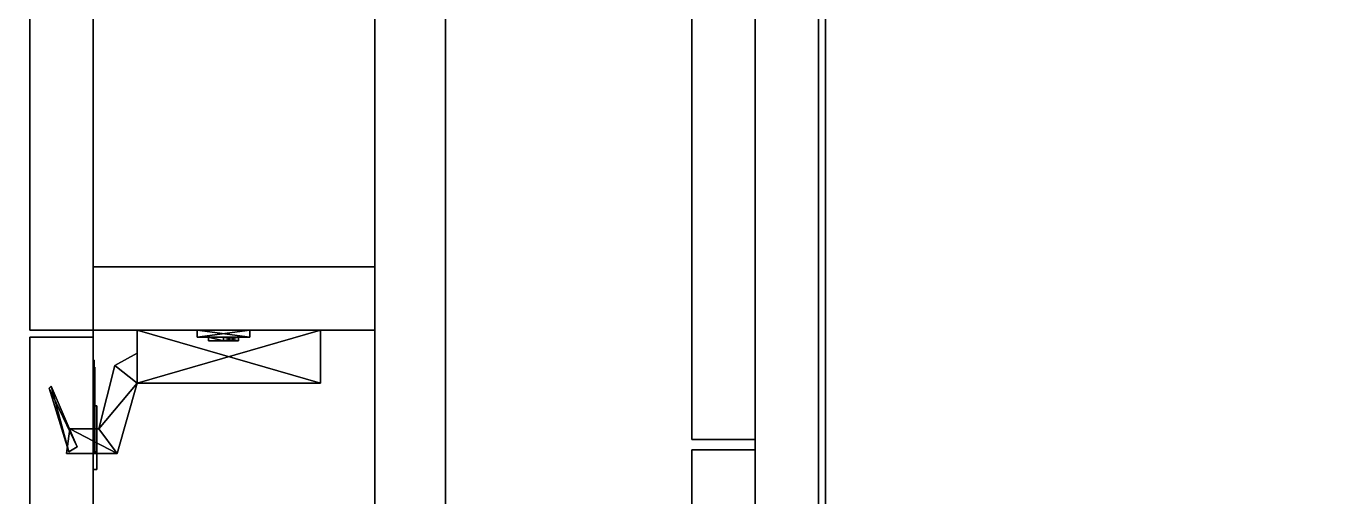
# Model space of a CAD drawing. Extents: x 0 to 4068, y -150 to 4325.
# Drawn here: x 1596 to 1969.8, y 3407.7 to 3541.3 of the extents above; entities that cross this region are included whole.
import ezdxf

# ---------------------------------------------------------------- set-up
doc = ezdxf.new("R2010")
doc.units = 0
for name, color, linetype in [('LAYER0', 7, 'CONTINUOUS'), ('LAYER630', 7, 'CONTINUOUS'), ('LAYER631', 253, 'CONTINUOUS'), ('LAYER643', 7, 'CONTINUOUS'), ('LAYER645', 7, 'CONTINUOUS'), ('LAYER646', 28, 'CONTINUOUS'), ('LAYER647', 253, 'CONTINUOUS'), ('LAYER648', 28, 'CONTINUOUS'), ('LAYER649', 253, 'CONTINUOUS'), ('LAYER650', 253, 'CONTINUOUS'), ('LAYER651', 7, 'CONTINUOUS'), ('LAYER710', 7, 'CONTINUOUS'), ('LAYER711', 253, 'CONTINUOUS'), ('LAYER723', 7, 'CONTINUOUS'), ('LAYER732', 253, 'CONTINUOUS'), ('LAYER737', 253, 'CONTINUOUS'), ('LAYER785', 253, 'CONTINUOUS'), ('LAYER821', 19, 'CONTINUOUS')]:
    doc.layers.add(name, color=color, linetype=linetype)

msp = doc.modelspace()

# ---------------------------------------------------------------- linework, layer by layer
at = {"layer": 'LAYER0', "invisible_edges": 1}
for points in [[(4068, 4325, -5), (0, -150, -5), (0, 4325, -5), (4068, 4325, -5)], [(0, -150, -5), (4068, 4325, -5), (4068, -150, -5), (0, -150, -5)], [(4068, -150), (0, 4325), (0, -150), (4068, -150)], [(0, 4325), (4068, -150), (4068, 4325), (0, 4325)]]:
    msp.add_3dface(points, dxfattribs=at)
at = {"layer": 'LAYER630', "invisible_edges": 1}
for points in [[(2133, 3030.5, 149), (1615, 4107, 149), (2133, 4107, 149), (2133, 3030.5, 149)], [(1615, 4107, 149), (2133, 3030.5, 149), (1615, 3030.5, 149), (1615, 4107, 149)], [(1615, 3030.5, 167), (1615, 4107, 149), (1615, 3030.5, 149), (1615, 3030.5, 167)], [(1615, 4107, 149), (1615, 3030.5, 167), (1615, 4107, 167), (1615, 4107, 149)], [(1615, 3030.5, 167), (2133, 4107, 167), (1615, 4107, 167), (1615, 3030.5, 167)], [(2133, 4107, 167), (1615, 3030.5, 167), (2133, 3030.5, 167), (2133, 4107, 167)]]:
    msp.add_3dface(points, dxfattribs=at)
at = {"layer": 'LAYER631', "invisible_edges": 1}
for points in [[(1597, 4125, 148), (1615, 3455, 148), (1597, 3455, 148), (1597, 4125, 148)], [(1615, 3455, 148), (1597, 4125, 148), (1615, 4125, 148), (1615, 3455, 148)], [(1615, 4125, 868), (1597, 3455, 868), (1615, 3455, 868), (1615, 4125, 868)], [(1597, 3455, 868), (1615, 4125, 868), (1597, 4125, 868), (1597, 3455, 868)], [(1597, 3455, 868), (1597, 4125, 148), (1597, 3455, 148), (1597, 3455, 868)], [(1597, 4125, 148), (1597, 3455, 868), (1597, 4125, 868), (1597, 4125, 148)], [(1615, 4125, 868), (1615, 3455, 148), (1615, 4125, 148), (1615, 4125, 868)], [(1615, 3455, 148), (1615, 4125, 868), (1615, 3455, 868), (1615, 3455, 148)], [(1597, 3455, 868), (1615, 3455, 148), (1615, 3455, 868), (1597, 3455, 868)], [(1615, 3455, 148), (1597, 3455, 868), (1597, 3455, 148), (1615, 3455, 148)]]:
    msp.add_3dface(points, dxfattribs=at)
at = {"layer": 'LAYER643', "invisible_edges": 1}
for points in [[(1695, 3030.5, 849.5), (1615, 4107, 849.5), (1695, 4107, 849.5), (1695, 3030.5, 849.5)], [(1615, 4107, 849.5), (1695, 3030.5, 849.5), (1615, 3030.5, 849.5), (1615, 4107, 849.5)], [(1615, 3030.5, 867.5), (1615, 4107, 849.5), (1615, 3030.5, 849.5), (1615, 3030.5, 867.5)], [(1615, 4107, 849.5), (1615, 3030.5, 867.5), (1615, 4107, 867.5), (1615, 4107, 849.5)], [(1615, 3030.5, 867.5), (1695, 4107, 867.5), (1615, 4107, 867.5), (1615, 3030.5, 867.5)], [(1695, 4107, 867.5), (1615, 3030.5, 867.5), (1695, 3030.5, 867.5), (1695, 4107, 867.5)], [(1695, 4107, 867.5), (1695, 3030.5, 849.5), (1695, 4107, 849.5), (1695, 4107, 867.5)], [(1695, 3030.5, 849.5), (1695, 4107, 867.5), (1695, 3030.5, 867.5), (1695, 3030.5, 849.5)]]:
    msp.add_3dface(points, dxfattribs=at)
at = {"layer": 'LAYER645', "invisible_edges": 1}
for points in [[(1615, 3473, 849.5), (1695, 3473, 167), (1615, 3473, 167), (1615, 3473, 849.5)], [(1695, 3473, 167), (1615, 3473, 849.5), (1695, 3473, 849.5), (1695, 3473, 167)], [(1615, 3455, 167), (1695, 3473, 167), (1695, 3455, 167), (1615, 3455, 167)], [(1695, 3473, 167), (1615, 3455, 167), (1615, 3473, 167), (1695, 3473, 167)], [(1615, 3473, 849.5), (1695, 3455, 849.5), (1695, 3473, 849.5), (1615, 3473, 849.5)], [(1695, 3455, 849.5), (1615, 3473, 849.5), (1615, 3455, 849.5), (1695, 3455, 849.5)], [(1615, 3455, 167), (1615, 3473, 849.5), (1615, 3473, 167), (1615, 3455, 167)], [(1615, 3473, 849.5), (1615, 3455, 167), (1615, 3455, 849.5), (1615, 3473, 849.5)], [(1695, 3455, 849.5), (1695, 3473, 167), (1695, 3473, 849.5), (1695, 3455, 849.5)], [(1695, 3473, 167), (1695, 3455, 849.5), (1695, 3455, 167), (1695, 3473, 167)], [(1695, 3455, 849.5), (1615, 3455, 167), (1695, 3455, 167), (1695, 3455, 849.5)], [(1615, 3455, 167), (1695, 3455, 849.5), (1615, 3455, 849.5), (1615, 3455, 167)]]:
    msp.add_3dface(points, dxfattribs=at)
at = {"layer": 'LAYER646'}
for points, invisible_edges in [([(1615.25, 3445.51, 246.0251), (1615.25, 3446.5, 251), (1615.25, 3444.5, 251), (1615.25, 3444.5, 245.5)], 10), ([(1615.25, 3446.5, 251), (1615.25, 3445.51, 255.9749), (1615.25, 3444.5, 256.5), (1615.25, 3444.5, 251)], 10), ([(1615.25, 3442.692, 241.8076), (1615.25, 3445.51, 246.0251), (1615.25, 3444.5, 245.5), (1615.25, 3441, 245.5)], 10), ([(1615.25, 3445.51, 255.9749), (1615.25, 3442.692, 260.1924), (1615.25, 3441, 256.5), (1615.25, 3444.5, 256.5)], 10), ([(1615.5, 3444.5, 256.5), (1615.5, 3444.5, 245.5), (1615.5, 3437.5, 245.5), (1615.5, 3437.709, 256.3167)], 4), ([(1615.25, 3438.475, 238.9896), (1615.25, 3442.692, 241.8076), (1615.25, 3441, 245.5), (1615.25, 3437.5, 245.5)], 10), ([(1615.25, 3442.692, 260.1924), (1615.25, 3438.475, 263.0104), (1615.25, 3437.5, 256.5), (1615.25, 3441, 256.5)], 10), ([(1615.25, 3433.5, 238), (1615.25, 3438.475, 238.9896), (1615.25, 3437.5, 245.5), (1615.25, 3433.5, 242)], 2), ([(1615.25, 3438.475, 263.0104), (1615.25, 3433.5, 264), (1615.25, 3433.5, 260), (1615.25, 3437.5, 256.5)], 8), ([(1615.5, 3437.709, 256.3167), (1615.5, 3437.5, 245.5), (1615.5, 3433.5, 242), (1615.5, 3433.5, 260)], 5), ([(1615.5, 3433.5, 260), (1615.5, 3433.5, 242), (1615.5, 3420.5, 242), (1615.5, 3420.5, 260)], 1), ([(1616, 3415.5, 230), (1616, 3420.5, 242), (1616, 3433.5, 242), (1616, 3433.5, 230)], 1), ([(1616, 3415.5, 272), (1616, 3420.5, 260), (1616, 3433.5, 260), (1616, 3433.5, 272)], 1), ([(1616, 3415.5, 272), (1616, 3415.5, 230), (1616, 3420.5, 242), (1616, 3420.5, 260)], 10)]:
    msp.add_3dface(points, dxfattribs=dict(at, invisible_edges=invisible_edges))
for points in [[(1615, 3433.5, 242), (1615, 3433.5, 230), (1615, 3433.5, 242)], [(1615, 3433.5, 260), (1615, 3433.5, 272), (1615, 3433.5, 260)], [(1616, 3420.5, 242), (1615, 3420.5, 242), (1615, 3433.5, 242), (1616, 3433.5, 242)], [(1616, 3433.5, 242), (1615, 3433.5, 242), (1615, 3433.5, 230), (1616, 3433.5, 230)], [(1616, 3433.5, 230), (1615, 3433.5, 230), (1615, 3415.5, 230), (1616, 3415.5, 230)], [(1616, 3420.5, 260), (1615, 3420.5, 260), (1615, 3433.5, 260), (1616, 3433.5, 260)], [(1616, 3433.5, 260), (1615, 3433.5, 260), (1615, 3433.5, 272), (1616, 3433.5, 272)], [(1616, 3433.5, 272), (1615, 3433.5, 272), (1615, 3415.5, 272), (1616, 3415.5, 272)], [(1615, 3415.5, 230), (1615, 3433.5, 230), (1615, 3433.5, 272), (1615, 3415.5, 272)], [(1616, 3415.5, 230), (1616, 3433.5, 230), (1616, 3433.5, 230), (1616, 3415.5, 230)], [(1616, 3415.5, 272), (1616, 3433.5, 272), (1616, 3433.5, 272), (1616, 3415.5, 272)], [(1615, 3420.5, 242), (1615, 3420.5, 260), (1615, 3420.5, 242)], [(1616, 3420.5, 242), (1615, 3420.5, 242), (1615, 3420.5, 260), (1616, 3420.5, 260)], [(1616, 3415.5, 272), (1615, 3415.5, 272), (1616, 3415.5, 272)], [(1615, 3415.5, 230), (1615, 3415.5, 272), (1616, 3415.5, 272), (1616, 3415.5, 230)]]:
    msp.add_3dface(points, dxfattribs=at)
at = {"layer": 'LAYER647'}
for points in [[(1679.5, 3455, 244.2174), (1627.5, 3440, 244.2174), (1627.5, 3455, 244.2174), (1679.5, 3455, 244.2174)], [(1679.5, 3440, 244.2174), (1627.5, 3440, 244.2174), (1679.5, 3455, 244.2174), (1679.5, 3440, 244.2174)], [(1627.5, 3455, 257.7826), (1679.5, 3440, 257.7826), (1679.5, 3455, 257.7826), (1627.5, 3455, 257.7826)], [(1627.5, 3440, 257.7826), (1679.5, 3440, 257.7826), (1627.5, 3455, 257.7826), (1627.5, 3440, 257.7826)], [(1659.5, 3455, 277), (1644.5, 3455, 277), (1644.5, 3453, 277), (1659.5, 3455, 277)], [(1659.5, 3453, 277), (1659.5, 3455, 277), (1644.5, 3453, 277), (1659.5, 3453, 277)], [(1644.5, 3455, 225), (1659.5, 3455, 225), (1659.5, 3453, 225), (1644.5, 3455, 225)], [(1644.5, 3453, 225), (1644.5, 3455, 225), (1659.5, 3453, 225), (1644.5, 3453, 225)], [(1644.5, 3453, 277), (1644.5, 3455, 277), (1644.5, 3455, 225), (1644.5, 3453, 277)], [(1644.5, 3453, 225), (1644.5, 3453, 277), (1644.5, 3455, 225), (1644.5, 3453, 225)], [(1659.5, 3455, 225), (1659.5, 3455, 277), (1659.5, 3453, 277), (1659.5, 3455, 225)], [(1659.5, 3453, 225), (1659.5, 3455, 225), (1659.5, 3453, 277), (1659.5, 3453, 225)], [(1679.5, 3455, 257.7826), (1679.5, 3440, 244.2174), (1679.5, 3455, 244.2174), (1679.5, 3455, 257.7826)], [(1679.5, 3440, 257.7826), (1679.5, 3440, 244.2174), (1679.5, 3455, 257.7826), (1679.5, 3440, 257.7826)], [(1659.5, 3453, 277), (1644.5, 3453, 277), (1644.5, 3453, 225), (1659.5, 3453, 277)], [(1659.5, 3453, 225), (1659.5, 3453, 277), (1644.5, 3453, 225), (1659.5, 3453, 225)], [(1647.76, 3453, 269.0869), (1652, 3452, 264.2939), (1647.76, 3452, 269.0869), (1647.76, 3453, 269.0869)], [(1652, 3453, 264.2939), (1652, 3452, 264.2939), (1647.76, 3453, 269.0869), (1652, 3453, 264.2939)], [(1647.76, 3453, 269.0869), (1652, 3453, 264.2939), (1652, 3453, 273.88), (1647.76, 3453, 269.0869)], [(1647.76, 3453, 269.0869), (1652, 3452, 273.88), (1652, 3453, 273.88), (1647.76, 3453, 269.0869)], [(1647.76, 3452, 269.0869), (1652, 3452, 273.88), (1647.76, 3453, 269.0869), (1647.76, 3452, 269.0869)], [(1647.76, 3453, 232.913), (1652, 3452, 228.12), (1647.76, 3452, 232.913), (1647.76, 3453, 232.913)], [(1652, 3453, 228.12), (1652, 3452, 228.12), (1647.76, 3453, 232.913), (1652, 3453, 228.12)], [(1647.76, 3453, 232.913), (1652, 3453, 228.12), (1652, 3453, 237.7061), (1647.76, 3453, 232.913)], [(1647.76, 3453, 232.913), (1652, 3452, 237.7061), (1652, 3453, 237.7061), (1647.76, 3453, 232.913)], [(1647.76, 3452, 232.913), (1652, 3452, 237.7061), (1647.76, 3453, 232.913), (1647.76, 3452, 232.913)], [(1647.76, 3452, 269.0869), (1656.24, 3452, 269.0869), (1652, 3452, 273.88), (1647.76, 3452, 269.0869)], [(1652, 3452, 264.2939), (1656.24, 3452, 269.0869), (1647.76, 3452, 269.0869), (1652, 3452, 264.2939)], [(1647.76, 3452, 232.913), (1656.24, 3452, 232.913), (1652, 3452, 237.7061), (1647.76, 3452, 232.913)], [(1652, 3452, 228.12), (1656.24, 3452, 232.913), (1647.76, 3452, 232.913), (1652, 3452, 228.12)], [(1652, 3453, 264.2939), (1656.24, 3452, 269.0869), (1652, 3452, 264.2939), (1652, 3453, 264.2939)], [(1656.24, 3453, 269.0869), (1656.24, 3452, 269.0869), (1652, 3453, 264.2939), (1656.24, 3453, 269.0869)], [(1656.24, 3453, 269.0869), (1652, 3452, 273.88), (1656.24, 3452, 269.0869), (1656.24, 3453, 269.0869)], [(1652, 3453, 273.88), (1652, 3452, 273.88), (1656.24, 3453, 269.0869), (1652, 3453, 273.88)], [(1652, 3453, 264.2939), (1656.24, 3453, 269.0869), (1652, 3453, 273.88), (1652, 3453, 264.2939)], [(1652, 3453, 228.12), (1656.24, 3452, 232.913), (1652, 3452, 228.12), (1652, 3453, 228.12)], [(1656.24, 3453, 232.913), (1656.24, 3452, 232.913), (1652, 3453, 228.12), (1656.24, 3453, 232.913)], [(1656.24, 3453, 232.913), (1652, 3452, 237.7061), (1656.24, 3452, 232.913), (1656.24, 3453, 232.913)], [(1652, 3453, 237.7061), (1652, 3452, 237.7061), (1656.24, 3453, 232.913), (1652, 3453, 237.7061)], [(1652, 3453, 228.12), (1656.24, 3453, 232.913), (1652, 3453, 237.7061), (1652, 3453, 228.12)], [(1627.5, 3448.5, 257.7826), (1621.16, 3444.96, 257.7826), (1627.5, 3440, 257.7826), (1627.5, 3448.5, 257.7826)], [(1627.5, 3448.5, 244.2174), (1627.5, 3440, 244.2174), (1621.16, 3444.96, 244.2174), (1627.5, 3448.5, 244.2174)], [(1616.62, 3427, 257.7826), (1627.5, 3440, 257.7826), (1621.16, 3444.96, 257.7826), (1616.62, 3427, 257.7826)], [(1616.62, 3427, 244.2174), (1621.16, 3444.96, 244.2174), (1627.5, 3440, 244.2174), (1616.62, 3427, 244.2174)], [(1621.77, 3420, 257.7826), (1627.5, 3440, 257.7826), (1616.62, 3427, 257.7826), (1621.77, 3420, 257.7826)], [(1621.77, 3420, 244.2174), (1616.62, 3427, 244.2174), (1627.5, 3440, 244.2174), (1621.77, 3420, 244.2174)], [(1627.5, 3440, 244.2174), (1621.77, 3420, 257.7826), (1621.77, 3420, 244.2174), (1627.5, 3440, 244.2174)], [(1627.5, 3440, 257.7826), (1621.77, 3420, 257.7826), (1627.5, 3440, 244.2174), (1627.5, 3440, 257.7826)], [(1679.5, 3440, 244.2174), (1627.5, 3440, 257.7826), (1627.5, 3440, 244.2174), (1679.5, 3440, 244.2174)], [(1679.5, 3440, 257.7826), (1627.5, 3440, 257.7826), (1679.5, 3440, 244.2174), (1679.5, 3440, 257.7826)], [(1610.42, 3421.93, 245.3478), (1602.5, 3438.59, 245.3478), (1603.08, 3439.09, 245.3478), (1610.42, 3421.93, 245.3478)], [(1602.5, 3438.59, 256.6522), (1608.04, 3420.43, 256.6522), (1603.08, 3439.09, 256.6522), (1602.5, 3438.59, 256.6522)], [(1608.04, 3420.43, 245.3478), (1602.5, 3438.59, 245.3478), (1610.42, 3421.93, 245.3478), (1608.04, 3420.43, 245.3478)], [(1608.04, 3420.43, 245.3478), (1602.5, 3438.59, 256.6522), (1602.5, 3438.59, 245.3478), (1608.04, 3420.43, 245.3478)], [(1608.04, 3420.43, 256.6522), (1602.5, 3438.59, 256.6522), (1608.04, 3420.43, 245.3478), (1608.04, 3420.43, 256.6522)], [(1603.08, 3439.09, 256.6522), (1608.04, 3420.43, 256.6522), (1610.42, 3421.93, 256.6522), (1603.08, 3439.09, 256.6522)], [(1608.4, 3427, 257.7826), (1607.4, 3420, 257.7826), (1621.77, 3420, 257.7826), (1608.4, 3427, 257.7826)], [(1608.4, 3427, 244.2174), (1621.77, 3420, 244.2174), (1607.4, 3420, 244.2174), (1608.4, 3427, 244.2174)], [(1616.62, 3427, 257.7826), (1608.4, 3427, 257.7826), (1621.77, 3420, 257.7826), (1616.62, 3427, 257.7826)], [(1616.62, 3427, 244.2174), (1621.77, 3420, 244.2174), (1608.4, 3427, 244.2174), (1616.62, 3427, 244.2174)], [(1607.4, 3420, 244.2174), (1621.77, 3420, 244.2174), (1621.77, 3420, 257.7826), (1607.4, 3420, 244.2174)], [(1607.4, 3420, 257.7826), (1607.4, 3420, 244.2174), (1621.77, 3420, 257.7826), (1607.4, 3420, 257.7826)]]:
    msp.add_3dface(points, dxfattribs=at)
at = {"layer": 'LAYER648'}
for points, invisible_edges in [([(1615.25, 3445.51, 760.0251), (1615.25, 3446.5, 765), (1615.25, 3444.5, 765), (1615.25, 3444.5, 759.5)], 10), ([(1615.25, 3446.5, 765), (1615.25, 3445.51, 769.9749), (1615.25, 3444.5, 770.5), (1615.25, 3444.5, 765)], 10), ([(1615.25, 3442.692, 755.8076), (1615.25, 3445.51, 760.0251), (1615.25, 3444.5, 759.5), (1615.25, 3441, 759.5)], 10), ([(1615.25, 3445.51, 769.9749), (1615.25, 3442.692, 774.1924), (1615.25, 3441, 770.5), (1615.25, 3444.5, 770.5)], 10), ([(1615.5, 3444.5, 770.5), (1615.5, 3444.5, 759.5), (1615.5, 3437.5, 759.5), (1615.5, 3437.709, 770.3167)], 4), ([(1615.25, 3438.475, 752.9896), (1615.25, 3442.692, 755.8076), (1615.25, 3441, 759.5), (1615.25, 3437.5, 759.5)], 10), ([(1615.25, 3442.692, 774.1924), (1615.25, 3438.475, 777.0104), (1615.25, 3437.5, 770.5), (1615.25, 3441, 770.5)], 10), ([(1615.25, 3433.5, 752), (1615.25, 3438.475, 752.9896), (1615.25, 3437.5, 759.5), (1615.25, 3433.5, 756)], 2), ([(1615.25, 3438.475, 777.0104), (1615.25, 3433.5, 778), (1615.25, 3433.5, 774), (1615.25, 3437.5, 770.5)], 8), ([(1615.5, 3437.709, 770.3167), (1615.5, 3437.5, 759.5), (1615.5, 3433.5, 756), (1615.5, 3433.5, 774)], 5), ([(1615.5, 3433.5, 774), (1615.5, 3433.5, 756), (1615.5, 3420.5, 756), (1615.5, 3420.5, 774)], 1), ([(1616, 3415.5, 744), (1616, 3420.5, 756), (1616, 3433.5, 756), (1616, 3433.5, 744)], 1), ([(1616, 3415.5, 786), (1616, 3420.5, 774), (1616, 3433.5, 774), (1616, 3433.5, 786)], 1), ([(1616, 3415.5, 786), (1616, 3415.5, 744), (1616, 3420.5, 756), (1616, 3420.5, 774)], 10)]:
    msp.add_3dface(points, dxfattribs=dict(at, invisible_edges=invisible_edges))
for points in [[(1615, 3433.5, 756), (1615, 3433.5, 744), (1615, 3433.5, 756)], [(1615, 3433.5, 774), (1615, 3433.5, 786), (1615, 3433.5, 774)], [(1616, 3420.5, 756), (1615, 3420.5, 756), (1615, 3433.5, 756), (1616, 3433.5, 756)], [(1616, 3433.5, 756), (1615, 3433.5, 756), (1615, 3433.5, 744), (1616, 3433.5, 744)], [(1616, 3433.5, 744), (1615, 3433.5, 744), (1615, 3415.5, 744), (1616, 3415.5, 744)], [(1616, 3420.5, 774), (1615, 3420.5, 774), (1615, 3433.5, 774), (1616, 3433.5, 774)], [(1616, 3433.5, 774), (1615, 3433.5, 774), (1615, 3433.5, 786), (1616, 3433.5, 786)], [(1616, 3433.5, 786), (1615, 3433.5, 786), (1615, 3415.5, 786), (1616, 3415.5, 786)], [(1615, 3415.5, 744), (1615, 3433.5, 744), (1615, 3433.5, 786), (1615, 3415.5, 786)], [(1616, 3415.5, 744), (1616, 3433.5, 744), (1616, 3433.5, 744), (1616, 3415.5, 744)], [(1616, 3415.5, 786), (1616, 3433.5, 786), (1616, 3433.5, 786), (1616, 3415.5, 786)], [(1615, 3420.5, 756), (1615, 3420.5, 774), (1615, 3420.5, 756)], [(1616, 3420.5, 756), (1615, 3420.5, 756), (1615, 3420.5, 774), (1616, 3420.5, 774)], [(1616, 3415.5, 786), (1615, 3415.5, 786), (1616, 3415.5, 786)], [(1615, 3415.5, 744), (1615, 3415.5, 786), (1616, 3415.5, 786), (1616, 3415.5, 744)]]:
    msp.add_3dface(points, dxfattribs=at)
at = {"layer": 'LAYER649'}
for points in [[(1679.5, 3455, 758.2174), (1627.5, 3440, 758.2174), (1627.5, 3455, 758.2174), (1679.5, 3455, 758.2174)], [(1679.5, 3440, 758.2174), (1627.5, 3440, 758.2174), (1679.5, 3455, 758.2174), (1679.5, 3440, 758.2174)], [(1627.5, 3455, 771.7826), (1679.5, 3440, 771.7826), (1679.5, 3455, 771.7826), (1627.5, 3455, 771.7826)], [(1627.5, 3440, 771.7826), (1679.5, 3440, 771.7826), (1627.5, 3455, 771.7826), (1627.5, 3440, 771.7826)], [(1659.5, 3455, 791), (1644.5, 3455, 791), (1644.5, 3453, 791), (1659.5, 3455, 791)], [(1659.5, 3453, 791), (1659.5, 3455, 791), (1644.5, 3453, 791), (1659.5, 3453, 791)], [(1644.5, 3455, 739), (1659.5, 3455, 739), (1659.5, 3453, 739), (1644.5, 3455, 739)], [(1644.5, 3453, 739), (1644.5, 3455, 739), (1659.5, 3453, 739), (1644.5, 3453, 739)], [(1644.5, 3453, 791), (1644.5, 3455, 791), (1644.5, 3455, 739), (1644.5, 3453, 791)], [(1644.5, 3453, 739), (1644.5, 3453, 791), (1644.5, 3455, 739), (1644.5, 3453, 739)], [(1659.5, 3455, 739), (1659.5, 3455, 791), (1659.5, 3453, 791), (1659.5, 3455, 739)], [(1659.5, 3453, 739), (1659.5, 3455, 739), (1659.5, 3453, 791), (1659.5, 3453, 739)], [(1679.5, 3455, 771.7826), (1679.5, 3440, 758.2174), (1679.5, 3455, 758.2174), (1679.5, 3455, 771.7826)], [(1679.5, 3440, 771.7826), (1679.5, 3440, 758.2174), (1679.5, 3455, 771.7826), (1679.5, 3440, 771.7826)], [(1659.5, 3453, 791), (1644.5, 3453, 791), (1644.5, 3453, 739), (1659.5, 3453, 791)], [(1659.5, 3453, 739), (1659.5, 3453, 791), (1644.5, 3453, 739), (1659.5, 3453, 739)], [(1647.76, 3453, 783.087), (1652, 3452, 778.2939), (1647.76, 3452, 783.087), (1647.76, 3453, 783.087)], [(1652, 3453, 778.2939), (1652, 3452, 778.2939), (1647.76, 3453, 783.087), (1652, 3453, 778.2939)], [(1647.76, 3453, 783.087), (1652, 3453, 778.2939), (1652, 3453, 787.88), (1647.76, 3453, 783.087)], [(1647.76, 3453, 783.087), (1652, 3452, 787.88), (1652, 3453, 787.88), (1647.76, 3453, 783.087)], [(1647.76, 3452, 783.087), (1652, 3452, 787.88), (1647.76, 3453, 783.087), (1647.76, 3452, 783.087)], [(1647.76, 3453, 746.913), (1652, 3452, 742.12), (1647.76, 3452, 746.913), (1647.76, 3453, 746.913)], [(1652, 3453, 742.12), (1652, 3452, 742.12), (1647.76, 3453, 746.913), (1652, 3453, 742.12)], [(1647.76, 3453, 746.913), (1652, 3453, 742.12), (1652, 3453, 751.7061), (1647.76, 3453, 746.913)], [(1647.76, 3453, 746.913), (1652, 3452, 751.7061), (1652, 3453, 751.7061), (1647.76, 3453, 746.913)], [(1647.76, 3452, 746.913), (1652, 3452, 751.7061), (1647.76, 3453, 746.913), (1647.76, 3452, 746.913)], [(1647.76, 3452, 783.087), (1656.24, 3452, 783.087), (1652, 3452, 787.88), (1647.76, 3452, 783.087)], [(1652, 3452, 778.2939), (1656.24, 3452, 783.087), (1647.76, 3452, 783.087), (1652, 3452, 778.2939)], [(1647.76, 3452, 746.913), (1656.24, 3452, 746.913), (1652, 3452, 751.7061), (1647.76, 3452, 746.913)], [(1652, 3452, 742.12), (1656.24, 3452, 746.913), (1647.76, 3452, 746.913), (1652, 3452, 742.12)], [(1652, 3453, 778.2939), (1656.24, 3452, 783.087), (1652, 3452, 778.2939), (1652, 3453, 778.2939)], [(1656.24, 3453, 783.087), (1656.24, 3452, 783.087), (1652, 3453, 778.2939), (1656.24, 3453, 783.087)], [(1656.24, 3453, 783.087), (1652, 3452, 787.88), (1656.24, 3452, 783.087), (1656.24, 3453, 783.087)], [(1652, 3453, 787.88), (1652, 3452, 787.88), (1656.24, 3453, 783.087), (1652, 3453, 787.88)], [(1652, 3453, 778.2939), (1656.24, 3453, 783.087), (1652, 3453, 787.88), (1652, 3453, 778.2939)], [(1652, 3453, 742.12), (1656.24, 3452, 746.913), (1652, 3452, 742.12), (1652, 3453, 742.12)], [(1656.24, 3453, 746.913), (1656.24, 3452, 746.913), (1652, 3453, 742.12), (1656.24, 3453, 746.913)], [(1656.24, 3453, 746.913), (1652, 3452, 751.7061), (1656.24, 3452, 746.913), (1656.24, 3453, 746.913)], [(1652, 3453, 751.7061), (1652, 3452, 751.7061), (1656.24, 3453, 746.913), (1652, 3453, 751.7061)], [(1652, 3453, 742.12), (1656.24, 3453, 746.913), (1652, 3453, 751.7061), (1652, 3453, 742.12)], [(1627.5, 3448.5, 771.7826), (1621.16, 3444.96, 771.7826), (1627.5, 3440, 771.7826), (1627.5, 3448.5, 771.7826)], [(1627.5, 3448.5, 758.2174), (1627.5, 3440, 758.2174), (1621.16, 3444.96, 758.2174), (1627.5, 3448.5, 758.2174)], [(1616.62, 3427, 771.7826), (1627.5, 3440, 771.7826), (1621.16, 3444.96, 771.7826), (1616.62, 3427, 771.7826)], [(1616.62, 3427, 758.2174), (1621.16, 3444.96, 758.2174), (1627.5, 3440, 758.2174), (1616.62, 3427, 758.2174)], [(1621.77, 3420, 771.7826), (1627.5, 3440, 771.7826), (1616.62, 3427, 771.7826), (1621.77, 3420, 771.7826)], [(1621.77, 3420, 758.2174), (1616.62, 3427, 758.2174), (1627.5, 3440, 758.2174), (1621.77, 3420, 758.2174)], [(1627.5, 3440, 758.2174), (1621.77, 3420, 771.7826), (1621.77, 3420, 758.2174), (1627.5, 3440, 758.2174)], [(1627.5, 3440, 771.7826), (1621.77, 3420, 771.7826), (1627.5, 3440, 758.2174), (1627.5, 3440, 771.7826)], [(1679.5, 3440, 758.2174), (1627.5, 3440, 771.7826), (1627.5, 3440, 758.2174), (1679.5, 3440, 758.2174)], [(1679.5, 3440, 771.7826), (1627.5, 3440, 771.7826), (1679.5, 3440, 758.2174), (1679.5, 3440, 771.7826)], [(1610.42, 3421.93, 759.3478), (1602.5, 3438.59, 759.3478), (1603.08, 3439.09, 759.3478), (1610.42, 3421.93, 759.3478)], [(1602.5, 3438.59, 770.6522), (1608.04, 3420.43, 770.6522), (1603.08, 3439.09, 770.6522), (1602.5, 3438.59, 770.6522)], [(1608.04, 3420.43, 759.3478), (1602.5, 3438.59, 759.3478), (1610.42, 3421.93, 759.3478), (1608.04, 3420.43, 759.3478)], [(1608.04, 3420.43, 759.3478), (1602.5, 3438.59, 770.6522), (1602.5, 3438.59, 759.3478), (1608.04, 3420.43, 759.3478)], [(1608.04, 3420.43, 770.6522), (1602.5, 3438.59, 770.6522), (1608.04, 3420.43, 759.3478), (1608.04, 3420.43, 770.6522)], [(1603.08, 3439.09, 770.6522), (1608.04, 3420.43, 770.6522), (1610.42, 3421.93, 770.6522), (1603.08, 3439.09, 770.6522)], [(1608.4, 3427, 771.7826), (1607.4, 3420, 771.7826), (1621.77, 3420, 771.7826), (1608.4, 3427, 771.7826)], [(1608.4, 3427, 758.2174), (1621.77, 3420, 758.2174), (1607.4, 3420, 758.2174), (1608.4, 3427, 758.2174)], [(1616.62, 3427, 771.7826), (1608.4, 3427, 771.7826), (1621.77, 3420, 771.7826), (1616.62, 3427, 771.7826)], [(1616.62, 3427, 758.2174), (1621.77, 3420, 758.2174), (1608.4, 3427, 758.2174), (1616.62, 3427, 758.2174)], [(1607.4, 3420, 758.2174), (1621.77, 3420, 758.2174), (1621.77, 3420, 771.7826), (1607.4, 3420, 758.2174)], [(1607.4, 3420, 771.7826), (1607.4, 3420, 758.2174), (1621.77, 3420, 771.7826), (1607.4, 3420, 771.7826)]]:
    msp.add_3dface(points, dxfattribs=at)
at = {"layer": 'LAYER650', "invisible_edges": 1}
for points in [[(1615, 3014.5, 151), (1597, 3453, 151), (1615, 3453, 151), (1615, 3014.5, 151)], [(1597, 3453, 151), (1615, 3014.5, 151), (1597, 3014.5, 151), (1597, 3453, 151)], [(1597, 3453, 151), (1615, 3453, 865), (1615, 3453, 151), (1597, 3453, 151)], [(1615, 3453, 865), (1597, 3453, 151), (1597, 3453, 865), (1615, 3453, 865)], [(1597, 3014.5, 865), (1615, 3453, 865), (1597, 3453, 865), (1597, 3014.5, 865)], [(1615, 3453, 865), (1597, 3014.5, 865), (1615, 3014.5, 865), (1615, 3453, 865)], [(1597, 3453, 151), (1597, 3014.5, 865), (1597, 3453, 865), (1597, 3453, 151)], [(1597, 3014.5, 865), (1597, 3453, 151), (1597, 3014.5, 151), (1597, 3014.5, 865)], [(1615, 3014.5, 151), (1615, 3453, 865), (1615, 3014.5, 865), (1615, 3014.5, 151)], [(1615, 3453, 865), (1615, 3014.5, 151), (1615, 3453, 151), (1615, 3453, 865)]]:
    msp.add_3dface(points, dxfattribs=at)
at = {"layer": 'LAYER651', "invisible_edges": 1}
for points in [[(2108.4, 3030.5, 499), (1715, 4107, 499), (2108.4, 4107, 499), (2108.4, 3030.5, 499)], [(1715, 4107, 499), (2108.4, 3030.5, 499), (1715, 3030.5, 499), (1715, 4107, 499)], [(1715, 3030.5, 517), (1715, 4107, 499), (1715, 3030.5, 499), (1715, 3030.5, 517)], [(1715, 4107, 499), (1715, 3030.5, 517), (1715, 4107, 517), (1715, 4107, 499)], [(1715, 3030.5, 517), (2108.4, 4107, 517), (1715, 4107, 517), (1715, 3030.5, 517)], [(2108.4, 4107, 517), (1715, 3030.5, 517), (2108.4, 3030.5, 517), (2108.4, 4107, 517)]]:
    msp.add_3dface(points, dxfattribs=at)
at = {"layer": 'LAYER710', "invisible_edges": 1}
for points in [[(2153, 3779.5, 2359), (1803, 3065.5, 2359), (2153, 3065.5, 2359), (2153, 3779.5, 2359)], [(1803, 3065.5, 2359), (2153, 3779.5, 2359), (1803, 3779.5, 2359), (1803, 3065.5, 2359)], [(1803, 3779.5, 2341), (1803, 3065.5, 2359), (1803, 3779.5, 2359), (1803, 3779.5, 2341)], [(1803, 3065.5, 2359), (1803, 3779.5, 2341), (1803, 3065.5, 2341), (1803, 3065.5, 2359)], [(1803, 3779.5, 2341), (2153, 3065.5, 2341), (1803, 3065.5, 2341), (1803, 3779.5, 2341)], [(2153, 3065.5, 2341), (1803, 3779.5, 2341), (2153, 3779.5, 2341), (2153, 3065.5, 2341)]]:
    msp.add_3dface(points, dxfattribs=at)
at = {"layer": 'LAYER711', "invisible_edges": 1}
for points in [[(2153, 3065.5, 1701), (1803, 3779.5, 1701), (2153, 3779.5, 1701), (2153, 3065.5, 1701)], [(1803, 3779.5, 1701), (2153, 3065.5, 1701), (1803, 3065.5, 1701), (1803, 3779.5, 1701)], [(1803, 3065.5, 1719), (1803, 3779.5, 1701), (1803, 3065.5, 1701), (1803, 3065.5, 1719)], [(1803, 3779.5, 1701), (1803, 3065.5, 1719), (1803, 3779.5, 1719), (1803, 3779.5, 1701)], [(1803, 3065.5, 1719), (2153, 3779.5, 1719), (1803, 3779.5, 1719), (1803, 3065.5, 1719)], [(2153, 3779.5, 1719), (1803, 3065.5, 1719), (2153, 3065.5, 1719), (2153, 3779.5, 1719)]]:
    msp.add_3dface(points, dxfattribs=at)
at = {"layer": 'LAYER723', "invisible_edges": 1}
for points in [[(2128.4, 3065.5, 2021), (1823, 3779.5, 2021), (2128.4, 3779.5, 2021), (2128.4, 3065.5, 2021)], [(1823, 3779.5, 2021), (2128.4, 3065.5, 2021), (1823, 3065.5, 2021), (1823, 3779.5, 2021)], [(1823, 3065.5, 2039), (1823, 3779.5, 2021), (1823, 3065.5, 2021), (1823, 3065.5, 2039)], [(1823, 3779.5, 2021), (1823, 3065.5, 2039), (1823, 3779.5, 2039), (1823, 3779.5, 2021)], [(1823, 3065.5, 2039), (2128.4, 3779.5, 2039), (1823, 3779.5, 2039), (1823, 3065.5, 2039)], [(2128.4, 3779.5, 2039), (1823, 3065.5, 2039), (2128.4, 3065.5, 2039), (2128.4, 3779.5, 2039)]]:
    msp.add_3dface(points, dxfattribs=at)
at = {"layer": 'LAYER732', "invisible_edges": 1}
for points in [[(1803, 3424, 1703), (1785, 3795.5, 1703), (1803, 3795.5, 1703), (1803, 3424, 1703)], [(1785, 3795.5, 1703), (1803, 3424, 1703), (1785, 3424, 1703), (1785, 3795.5, 1703)], [(1785, 3424, 2357), (1803, 3795.5, 2357), (1785, 3795.5, 2357), (1785, 3424, 2357)], [(1803, 3795.5, 2357), (1785, 3424, 2357), (1803, 3424, 2357), (1803, 3795.5, 2357)], [(1785, 3795.5, 1703), (1785, 3424, 2357), (1785, 3795.5, 2357), (1785, 3795.5, 1703)], [(1785, 3424, 2357), (1785, 3795.5, 1703), (1785, 3424, 1703), (1785, 3424, 2357)], [(1803, 3424, 1703), (1803, 3795.5, 2357), (1803, 3424, 2357), (1803, 3424, 1703)], [(1803, 3795.5, 2357), (1803, 3424, 1703), (1803, 3795.5, 1703), (1803, 3795.5, 2357)], [(1785, 3424, 2357), (1803, 3424, 1703), (1803, 3424, 2357), (1785, 3424, 2357)], [(1803, 3424, 1703), (1785, 3424, 2357), (1785, 3424, 1703), (1803, 3424, 1703)]]:
    msp.add_3dface(points, dxfattribs=at)
at = {"layer": 'LAYER737', "invisible_edges": 1}
for points in [[(1785, 3421, 1703), (1803, 3049.5, 1703), (1785, 3049.5, 1703), (1785, 3421, 1703)], [(1803, 3049.5, 1703), (1785, 3421, 1703), (1803, 3421, 1703), (1803, 3049.5, 1703)], [(1803, 3421, 2357), (1785, 3049.5, 2357), (1803, 3049.5, 2357), (1803, 3421, 2357)], [(1785, 3049.5, 2357), (1803, 3421, 2357), (1785, 3421, 2357), (1785, 3049.5, 2357)], [(1785, 3421, 1703), (1803, 3421, 2357), (1803, 3421, 1703), (1785, 3421, 1703)], [(1803, 3421, 2357), (1785, 3421, 1703), (1785, 3421, 2357), (1803, 3421, 2357)], [(1785, 3049.5, 2357), (1785, 3421, 1703), (1785, 3049.5, 1703), (1785, 3049.5, 2357)], [(1785, 3421, 1703), (1785, 3049.5, 2357), (1785, 3421, 2357), (1785, 3421, 1703)], [(1803, 3421, 2357), (1803, 3049.5, 1703), (1803, 3421, 1703), (1803, 3421, 2357)], [(1803, 3049.5, 1703), (1803, 3421, 2357), (1803, 3049.5, 2357), (1803, 3049.5, 1703)]]:
    msp.add_3dface(points, dxfattribs=at)
at = {"layer": 'LAYER785', "invisible_edges": 1}
for points in [[(1803, 1442.5, 2360), (1821, 3797.5, 2360), (1821, 1442.5, 2360), (1803, 1442.5, 2360)], [(1821, 3797.5, 2360), (1803, 1442.5, 2360), (1803, 3797.5, 2360), (1821, 3797.5, 2360)], [(1803, 3797.5, 2420), (1821, 1442.5, 2420), (1821, 3797.5, 2420), (1803, 3797.5, 2420)], [(1821, 1442.5, 2420), (1803, 3797.5, 2420), (1803, 1442.5, 2420), (1821, 1442.5, 2420)], [(1803, 1442.5, 2360), (1803, 3797.5, 2420), (1803, 3797.5, 2360), (1803, 1442.5, 2360)], [(1803, 3797.5, 2420), (1803, 1442.5, 2360), (1803, 1442.5, 2420), (1803, 3797.5, 2420)], [(1821, 1442.5, 2420), (1821, 3797.5, 2360), (1821, 3797.5, 2420), (1821, 1442.5, 2420)], [(1821, 3797.5, 2360), (1821, 1442.5, 2420), (1821, 1442.5, 2360), (1821, 3797.5, 2360)]]:
    msp.add_3dface(points, dxfattribs=at)
at = {"layer": 'LAYER821'}
for points, invisible_edges in [([(1581.76, 3743.63, 868), (2153, 4175, 868), (1627.02, 2996, 868), (1581.76, 3743.63, 868)], 7), ([(1627.02, 2996, 868), (2153, 4175, 868), (2068, 2996, 868), (1627.02, 2996, 868)], 3), ([(1627.02, 2249, 868), (1580.58, 3727.53, 868), (1581.76, 3743.63, 868), (1627.02, 2249, 868)], 5), ([(1627.02, 2249, 868), (1581.76, 3743.63, 868), (1627.02, 2996, 868), (1627.02, 2249, 868)], 3), ([(1627.02, 2249, 868), (1577.27, 3711.95, 868), (1580.58, 3727.53, 868), (1627.02, 2249, 868)], 5), ([(1627.02, 2249, 868), (1571.59, 3697.17, 868), (1577.27, 3711.95, 868), (1627.02, 2249, 868)], 5), ([(1567, 1439, 868), (1571.59, 3697.17, 868), (1627.02, 2249, 868), (1567, 1439, 868)], 7), ([(403, 3572, 922), (1567, 3533, 922), (2133, 3572, 922), (403, 3572, 922)], 3), ([(2133, 3572, 922), (1567, 3533, 922), (1627.02, 2996, 922), (2133, 3572, 922)], 7), ([(2133, 3572, 922), (1627.02, 2996, 922), (2068, 2996, 922), (2133, 3572, 922)], 5), ([(1627.02, 2996, 922), (1567, 3533, 922), (1627.02, 2249, 922), (1627.02, 2996, 922)], 3), ([(1567, 1439, 922), (1627.02, 2249, 922), (1567, 3533, 922), (1567, 1439, 922)], 3)]:
    msp.add_3dface(points, dxfattribs=dict(at, invisible_edges=invisible_edges))

# ---------------------------------------------------------------- meshes
at = {"layer": 'LAYER646'}
mesh = msp.add_polymesh((2, 9), dxfattribs=at)
for k, corner in enumerate([(1615.25, 3433.5, 238), (1615.25, 3438.475, 238.9896), (1615.25, 3442.692, 241.8076), (1615.25, 3445.51, 246.0251), (1615.25, 3446.5, 251), (1615.25, 3445.51, 255.9749), (1615.25, 3442.692, 260.1924), (1615.25, 3438.475, 263.0104), (1615.25, 3433.5, 264), (1615, 3433.5, 238), (1615, 3438.475, 238.9896), (1615, 3442.692, 241.8076), (1615, 3445.51, 246.0251), (1615, 3446.5, 251), (1615, 3445.51, 255.9749), (1615, 3442.692, 260.1924), (1615, 3438.475, 263.0104), (1615, 3433.5, 264)]):
    mesh.set_mesh_vertex(divmod(k, 9), corner)
at = {"layer": 'LAYER648'}
mesh = msp.add_polymesh((2, 9), dxfattribs=at)
for k, corner in enumerate([(1615.25, 3433.5, 752), (1615.25, 3438.475, 752.9896), (1615.25, 3442.692, 755.8076), (1615.25, 3445.51, 760.0251), (1615.25, 3446.5, 765), (1615.25, 3445.51, 769.9749), (1615.25, 3442.692, 774.1924), (1615.25, 3438.475, 777.0104), (1615.25, 3433.5, 778), (1615, 3433.5, 752), (1615, 3438.475, 752.9896), (1615, 3442.692, 755.8076), (1615, 3445.51, 760.0251), (1615, 3446.5, 765), (1615, 3445.51, 769.9749), (1615, 3442.692, 774.1924), (1615, 3438.475, 777.0104), (1615, 3433.5, 778)]):
    mesh.set_mesh_vertex(divmod(k, 9), corner)

doc.saveas('drawing.dxf')
